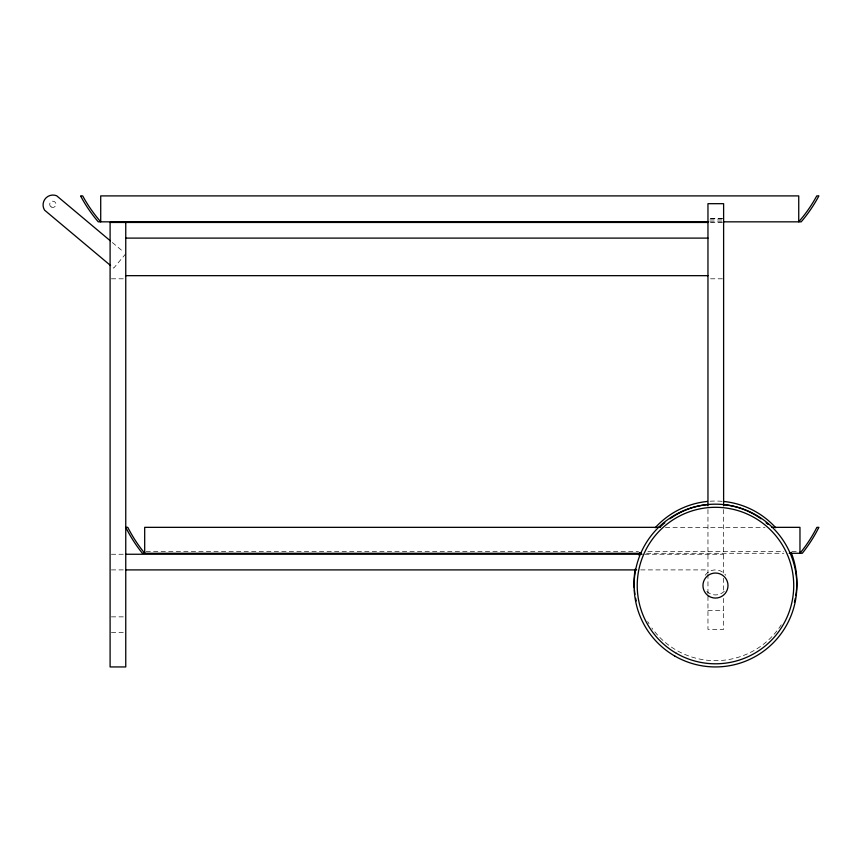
<?xml version="1.0" encoding="UTF-8"?>
<svg xmlns="http://www.w3.org/2000/svg" width="862" height="862" viewBox="0 0 862 862"><rect width="100%" height="100%" fill="white"/><g stroke="black" fill="none" stroke-linecap="round" stroke-linejoin="round"><path stroke-width="0.65" stroke-dasharray="4.31 3.23" d="M125.755 253.762L113.687 268.147L111.618 266.412M710.568 218.549L722.313 218.549M710.568 218.722L723.617 218.722M709.965 219.95L722.076 219.95M709.965 221.836L722.076 221.836M710.568 222.461L723.617 222.461M111.413 278.803L125.755 278.803M710.568 278.803L723.617 278.803M665.41 527.339L764.982 527.339M146.034 551.389L638.505 551.389M647.922 551.389L783.827 551.389M791.898 551.389L799.968 551.389M646.575 553.275L783.827 553.275M111.413 554.255L124.451 554.255M644.765 554.255L723.617 554.255M111.413 569.901L125.755 569.901M640.735 569.901L707.961 569.901M707.961 610.598L723.617 610.598M111.413 616.858L125.755 616.858M111.413 632.503L125.755 632.503M112.351 242.513L123.697 252.027M723.617 509.55L723.617 573.036M723.617 578.219L723.617 593.153M723.617 598.411L723.617 629.379L707.961 629.379L707.961 595.717M707.961 509.55L707.961 573.036M707.961 574.178L707.961 594.371M781.252 624.81A78.259 78.259 0 0 1 651.855 627.999M649.011 623.732A78.259 78.259 0 0 1 647.707 621.556M710.169 501.21A81.384 81.384 0 0 1 722.108 501.318M724.328 591.278A12.521 12.521 0 0 1 706.624 591.278M705.213 575.245A12.521 12.521 0 0 1 725.729 575.245M51.214 206.977A3.136 3.136 0 0 0 55.965 204.369A3.136 3.136 0 0 0 51.321 201.557A3.136 3.136 0 0 0 51.214 206.977"/><path stroke-width="1.29" d="M818.437 528.234L818.9 527.339L816.885 527.339A142.402 142.402 0 0 1 800.938 552.057L799.968 553.275L799.968 527.339L771.716 527.339M708.629 221.836L98.257 221.836A143.609 143.609 0 0 1 81.039 196.795L80.554 195.9L82.698 195.9A141.734 141.734 0 0 0 99.69 220.607L100.714 221.836L100.714 195.9L798.74 195.9L798.74 221.836L799.764 220.607A141.734 141.734 0 0 0 816.756 195.9L818.9 195.9L818.404 196.795A143.609 143.609 0 0 1 801.186 221.836L723.423 221.836M707.961 222.461L110.099 222.461L110.099 666.94L125.755 666.94L125.755 222.461M125.755 238.106L707.961 238.106M125.755 275.668L707.961 275.668M660.033 527.339L144.687 527.339L144.687 553.275L143.717 552.046A142.402 142.402 0 0 1 127.781 527.328L125.755 527.339L126.218 528.234A144.288 144.288 0 0 0 142.37 553.275L641.199 553.275M789.204 553.275L802.274 553.275A144.288 144.288 0 0 0 818.426 528.223M125.755 554.255L642.071 554.255M125.755 569.901L636.695 569.901M110.282 240.778L56.644 195.771A9.87 9.87 0 0 0 44.576 210.156L110.584 265.55M723.617 505.865L723.617 203.68L707.961 203.68L707.961 505.865M660.141 527.091A78.259 78.259 0 0 1 664.828 522.771M669.903 518.805A78.259 78.259 0 0 1 707.821 504.55M723.132 504.55A78.259 78.259 0 0 1 761.038 518.805M766.113 522.771A78.259 78.259 0 0 1 768.042 524.462M795.292 598.325A81.384 81.384 0 0 1 794.419 602.215M636.221 600.922A81.384 81.384 0 0 1 635.66 598.325M634.971 594.371A81.384 81.384 0 0 1 634.475 590.384M634.26 587.722A81.384 81.384 0 0 1 635.175 569.157M638.839 555.031A81.384 81.384 0 0 1 639.787 552.52M655.185 527.76A81.384 81.384 0 0 1 707.508 501.436M723.433 501.436A81.384 81.384 0 0 1 775.757 527.76M791.165 552.52A81.384 81.384 0 0 1 795.766 595.696M676.347 653.321A78.259 78.259 0 0 0 793.73 585.557A78.259 78.259 0 0 0 676.347 517.782A78.259 78.259 0 0 0 676.347 653.321M674.784 656.036A81.384 81.384 0 0 0 796.854 585.557A81.384 81.384 0 0 0 674.784 515.077A81.384 81.384 0 0 0 674.784 656.036M709.211 596.396A12.521 12.521 0 0 0 727.991 585.557A12.521 12.521 0 0 0 709.211 574.717A12.521 12.521 0 0 0 709.211 596.396"/></g></svg>
